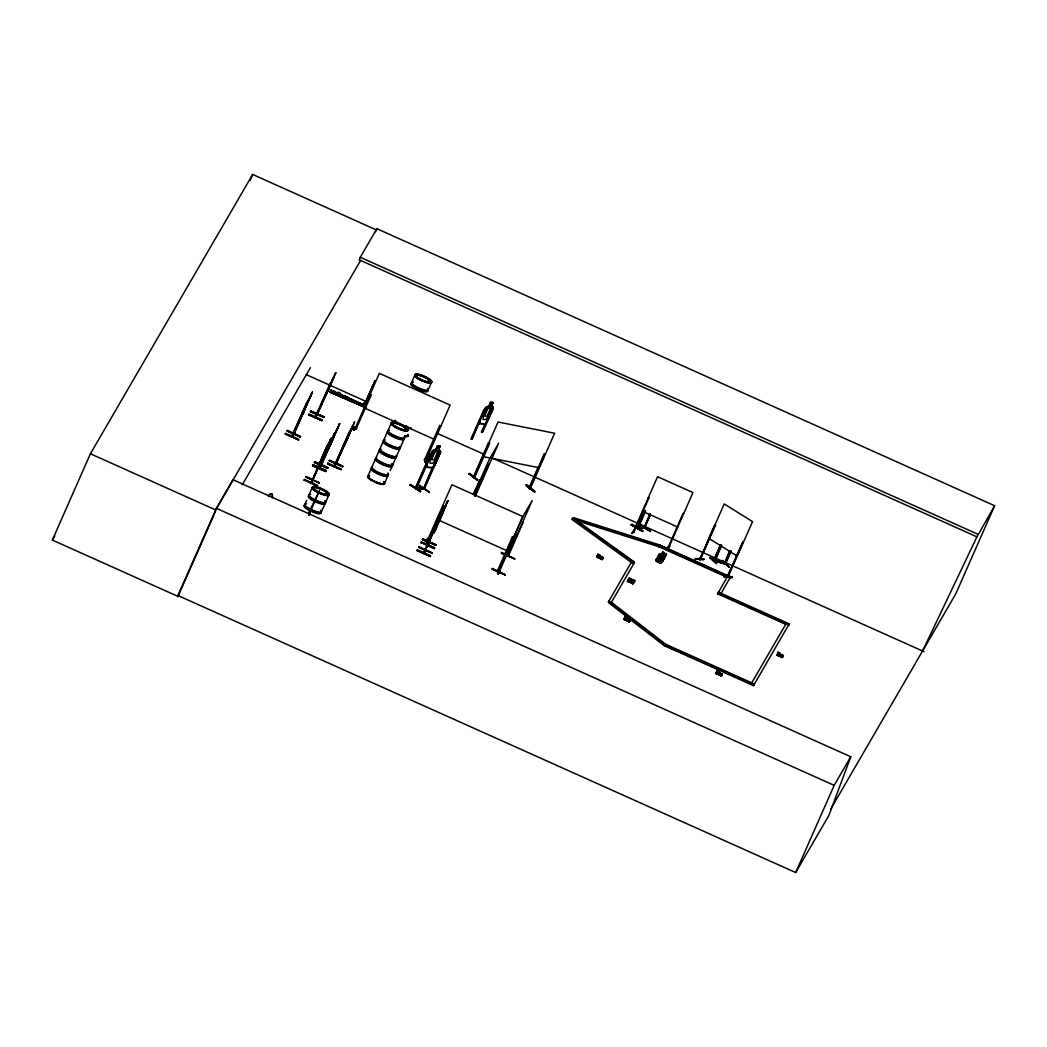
<?xml version="1.0" encoding="UTF-8"?>
<svg xmlns="http://www.w3.org/2000/svg" width="1047" height="1047" viewBox="0 0 1047 1047"><rect width="100%" height="100%" fill="white"/><g stroke="black" fill="none" stroke-linecap="round" stroke-linejoin="round"><path stroke-width="1.5" d="M426.888 459.083L425.749 462.434L425.017 462.107L426.836 458.952M499.969 570.851L498.307 573.939L499.929 570.811C498.163 569.241 501.016 571.623 499.131 572.107M498.32 573.861L497.561 573.612L499.524 569.882M659.217 557.855L663.523 559.582L662.803 561.061L659.178 559.687L659.728 558.483L663.131 560.341L659.191 557.724M364.932 404.391L375.363 380.715L373.308 384.982M722.875 560.459L722.509 561.14L729.052 567.081L722.823 560.42M662.529 553.3L663.497 552.41L662.738 552.07L663.078 553.025L666.062 553.876L665.198 555.499L663.576 555.08L665.526 554.36L662.332 553.326L663.641 553.614L663.327 554.334M526.196 485.428L534.821 491.92L526.353 484.774L526 485.481L528.984 487.771M534.821 491.92L526.327 484.761M627.611 618.698L625.177 617.9L629.784 619.968L624.562 617.625L630.399 620.243L628.409 618.856M720.873 675.76L715.834 673.457L716.593 672.344L721.841 674.072L717.247 672.004L717.732 672.462M719.08 671.925L716.92 670.918L719.08 671.925L718.7 672.763L716.488 671.821L722.469 674.347L716.606 671.637M662.411 560.053C658.602 558.012 664.492 561.663 663.746 559.033M659.126 558.902C656.548 558.758 662.437 557.056 663.275 559.831M418.957 485.729L429.545 492.509M628.684 619.863L630.085 620.963L623.776 619.353L624.169 618.502L629.221 620.766M624.405 619.968L624.169 618.502M716.475 674.072C714.879 669.884 728.686 678.652 717.614 672.802M639.128 524.73L650.501 531.47L639.403 524.73M639.324 524.154L650.436 530.777L650.095 531.47M669.714 546.01L668.614 548.811M438.444 450.498L440.277 450.642L440.617 452.225L435.578 463.638L432.751 467.773L426.103 467.224L427.084 462.839M426.234 467.093L426.98 462.866M724.066 576.897L732.377 577.512L723.961 576.989L724.288 576.269L732.403 576.675L732.39 577.473M480.298 419.297L479.277 423.655L480.324 419.389M363.309 404.574L364.304 402.323L366.738 403.409L366.437 402.244L365.848 403.108L366.345 402.127M310.069 397.611L312.359 392.272L311.6 393.292M333.443 378.255L335.734 372.902L334.975 373.923M337.422 429.061L339.568 423.655L319.584 468.533L319.793 466.713M441.834 514.077L442.174 513.161M352.381 427.385L352.734 426.469M336.427 393.345L330.643 390.832L330.996 390.086L364.081 404.914M293.88 434.086L293.121 434.125L293.867 434.426L310.71 395.818L310.344 397.127M322.136 459.123L329.687 442.004L328.169 444.347M337.566 428.511L338.063 427.268L337.71 428.576M352.59 426.404L353.166 425.658L352.551 426.744M441.978 513.527L442.632 512.349L442.017 513.436M345.667 442.659L344.358 445.093L346.073 441.127L344.201 445.027L353.022 425.592L344.384 445.106L347.774 438.261M352.695 426.81L353.271 425.697L351.609 428.812M364.12 405.189L375.075 380.585L364.395 405.32M365.927 403.069L366.358 402.284L365.874 403.056M386.932 454.882L386.997 454.738A9.096 2.133 23.8 0 0 396.381 455.969M305.475 407.427L304.258 410.345L306.575 405.542M328.85 388.071L327.632 390.976L329.949 386.173M324.308 453.56L323.091 456.466L325.395 451.663M332.828 438.876L331.611 441.795L333.928 436.992M437.24 523.893L436.023 526.811L438.34 522.008M347.84 437.227L346.622 440.133L347.12 439.203M287.074 430.867L300.293 436.965L287.009 431.011L287.323 430.291L300.594 436.285L300.293 436.965M310.684 410.961L323.981 416.876L310.684 410.961L310.383 411.641L323.785 417.36L310.383 411.641M305.842 477.131L319.23 482.889L305.842 477.131L306.156 476.411L319.243 482.85M314.689 461.74L327.947 467.734L327.646 468.415L314.362 462.46L314.689 461.74L327.96 467.695M366.254 402.218L366.018 402.899M418.852 547.332L432.189 553.182M432.123 553.287L418.879 547.267M330.433 439.413L331.192 438.392L330.237 440.407M332.514 439.884L337.605 428.419M443.274 510.53C441.716 513.043 445.512 506.617 443.378 509.758M445.551 506.172L445.93 505.269M303.355 412.884L301.824 415.227L303.656 411.379M301.968 415.293L303.695 411.314M326.729 393.515L325.198 395.871L326.926 391.892M325.342 395.936L333.155 378.739M320.657 461.361L322.371 457.382L320.657 461.361L322.044 458.939M330.564 444.268L329.19 446.676L331.022 442.816M329.373 460.641L342.591 466.713L329.308 460.785L329.622 460.065L342.893 466.046L342.591 466.713M342.722 466.478L329.308 460.785M435.46 527.78L433.602 531.693L441.559 514.574M514.692 558.889L501.657 552.384L501.343 553.104L514.718 558.862L501.343 553.104M435.774 528.277L436.494 526.746M445.642 505.609L446.179 504.366L445.786 505.675M305.174 408.395L303.303 413.002L305.227 408.278M435.696 528.46L435.539 529.18L435.932 527.884M439.439 519.979L437.515 523.88L439.465 519.94M435.539 529.18L436.076 527.95M422.726 538.904L436.049 544.754L422.726 538.904L422.425 539.585L435.853 545.225L422.425 539.585M442.056 514.103L439.897 518.946L441.14 516.079M440.565 517.48L441.834 514.587M440.892 517.218L437.201 525.633M442.305 513.567L444.046 509.601L442.449 513.632M446.977 502.887L447.894 500.846L447.226 501.906M177.925 595.521L795.694 872.544L828.949 815.325L850.766 756.759L232.997 479.735L216.389 508.319L177.61 596.24L52.35 540.069L90.408 453.77L252.68 174.456L376.449 229.96M250.05 180.411L252.68 174.456M215.603 511.185L177.859 596.751L178.435 595.743M232.277 481.345L232.997 479.735M360.273 257.287L359.16 259.8L976.93 536.836L994.65 505.727L376.881 228.704L360.273 257.287L978.042 534.31M375.559 231.688L376.881 228.704M293.422 433.877L291.629 436.821L306.928 402.31M291.668 436.795L307.085 402.035M308.629 399.391L293.121 434.086M309.389 398.096L292.322 437.07L291.864 436.56M309.729 397.533L311.797 393.24M292.322 437.07L292.872 435.513M293.684 434.426L309.781 398.109M308.97 399.509L312.215 392.206M308.564 414.782L321.966 420.488L308.577 414.756L308.97 413.905L322.254 419.86L321.835 420.737L308.721 414.455M298.474 440.08L298.879 439.217L285.595 433.275L285.19 434.152L298.552 439.936L285.347 433.824M317.463 414.154C314.99 419.376 314.1 419.219 316.613 414.52M330.459 382.678L314.964 417.413L315.697 417.701M335.59 372.837L316.6 414.848L317.346 414.782M315.592 417.727L332.907 378.792L331.912 380.558M364.88 407.152L330.171 391.591L336.087 393.881M331.035 390.099L334.674 391.735M334.019 392.769L334.883 391.29M323.667 417.596L323.981 416.876M337.121 392.821C342.29 390.256 339.241 398.828 340.969 394.012M304.01 480.272L304.428 479.395L317.699 485.35L317.293 486.227L304.127 480.063M312.948 464.711L312.543 465.601L325.813 471.556L312.556 465.562L325.918 471.386L326.232 470.666L312.948 464.724L326.232 470.679M343.337 396.957L344.201 395.465L347.656 397.559M346.793 399.038L347.853 397.101M325.918 448.168L311.09 483.164M327.292 445.786L312.516 480.547L329.229 443.156M327.449 445.525L311.155 483.191L310.566 482.628M311.155 483.191L311.26 481.398M331.048 438.327L327.803 445.629M331.192 438.392L327.358 446.061L328.221 444.216M312.621 480.508C314.689 478.558 311.339 479.003 313.367 479.081M334.281 433.759L319.047 468.31L320.696 465.352M334.438 433.484L319.021 468.245M335.982 430.841L319.61 468.48M339.568 423.655L321.115 465.85M321.22 465.863L321.193 464.043M304.873 504.327L306.64 500.374M309.101 494.812L312.451 487.156M308.485 513.135L319.44 490.807L308.656 515.255M309.297 515.019L310.187 511.787M349.318 432.11L333.98 466.582L334.804 466.596M334.242 466.36L349.462 431.835M336.179 463.86L335.472 463.939L350.928 429.165M352.276 427.281L334.608 466.897L334.818 465.064M352.093 427.333L354.148 423.04M353.886 423.682L354.553 421.98L336.074 464.214L336.846 462.722L336.205 462.368M365.94 404.783L363.505 403.697L362.445 406.066L363.44 404.234M353.205 429.872L355.862 426.482L353.925 430.225C352.067 430.212 354.449 425.553 355.574 427.215M353.925 430.225L354.122 429.519M355.299 427.542C359.042 429.362 353.768 425.802 354.985 428.93L379.328 373.334L450.145 405.097L425.71 460.628M370.141 394.209L371.345 394.745L355.901 429.335L356.608 428.105M321.429 511.747L324.923 503.816M325.643 502.233L329.02 494.59A9.096 2.133 23.8 0 0 317.516 487.405A9.096 2.133 23.8 0 0 315.644 490.624A9.096 2.133 23.8 0 0 329.033 494.59M367.837 476.28L371.201 468.637M371.907 467.041L375.402 459.123M376.122 457.526L379.485 449.883M379.812 449.137L383.176 441.494M383.883 439.897L387.377 431.966M388.097 430.382L391.46 422.726M411.68 382.404L415.031 374.747M384.393 483.714L387.756 476.058M390.217 470.509L391.958 466.543M392.677 464.947L396.041 457.303M396.368 456.571L399.732 448.914M400.425 447.318L403.933 439.387M428.223 389.824L431.6 382.181A9.096 2.133 23.8 0 0 420.122 374.957A9.096 2.133 23.8 0 0 418.25 378.176A9.096 2.133 23.8 0 0 431.626 382.142M420.462 491.567L410.228 484.944M409.73 485.088L410.516 484.421L420.763 491.03L420.043 491.632M439.701 425.527L440.892 426.064L439.701 425.527L424.467 460.052C424.048 457.12 427.739 460.484 425.226 458.73M426.417 459.28L425.802 460.654L424.598 460.13M425.749 462.434L427.372 459.306M427.398 459.424L426.98 458.364L425.017 462.107M416.34 488.661L431.6 454.11L430.461 453.822L415.149 488.334L423.773 489.041L438.915 454.516M435.617 450.262L433.576 450.027L432.005 451.479L415.502 488.556L416.942 487.431M415.738 488.609L432.005 451.479L433.576 450.027M416.104 488.412C418.434 487.143 414.573 486.58 416.287 487.352M416.457 488.635L416.431 487.104M435.5 450.184L437.371 445.943L440.316 446.244L437.41 446.087M437.489 446.009L435.644 450.406L433.602 451.715L430.108 459.633L430.029 463.154L432.673 463.363L435.578 460.091L439.086 452.16L438.287 450.629L440.211 446.179M438.183 450.55L440.054 446.31M432.424 467.394L423.354 489.263L424.048 487.693L424.702 488.059L423.721 487.928M423.498 487.68L424.598 488.007L424.009 489.289L415.594 488.569M440.617 452.225L424.153 489.315M429.074 492.47L429.388 491.75L419.153 485.127M418.787 547.476L419.101 546.756L432.359 552.751L432.058 553.431M420.894 542.856L421.3 541.966L434.61 547.856L434.204 548.746L420.999 542.634M425.736 541.404L426.77 540.998L426.482 541.731L425.736 541.404L427.49 538.328L428.118 538.721L426.482 541.731M470.98 439.033L483.675 410.267L484.408 410.306L472.092 439.308M471.359 439.269L485.219 407.924C487.326 405.503 490.428 407.453 490.559 402.362L493.072 402.637M471.726 439.073L485.402 408.055L486.842 406.668M427.307 540.317L428.747 540.933L443.889 506.251L442.698 505.714M424.192 551.769L424.506 552.306C428.419 546.573 420.567 555.447 424.768 552.07M428.747 540.933C430.605 539.009 426.888 538.119 427.398 540.37L451.938 484.748L522.754 516.498L498.359 572.159L522.99 516.38L532.216 500.505L507.573 556.297C510.177 553.863 506.604 556.428 508.201 556.206M423.433 553.261L438.863 518.501M440.394 515.857L425.003 550.683L425.632 550.879M488.569 406.537L490.441 402.297L493.229 402.493L491.2 406.877L491.907 408.369L488.412 416.287L485.586 419.625L483.086 419.507L483.256 416.039L486.75 408.108L488.713 406.76M444.059 507.939L423.917 553.536L424.689 552.005M440.735 515.975L443.993 508.672M447.736 500.78L424.899 550.552M428.694 544.257C427.202 543.236 429.048 546.495 427.569 545.186M434.296 531.68L433.968 532.766L447.894 500.846M433.968 532.766L442.475 513.58M491.082 406.812L492.954 402.558M481.384 432.202L485.193 423.577M481.764 432.437L491.645 410.66M482.117 432.241L491.004 412.099M482.497 432.463L493.359 408.369L485.546 423.956L479.16 423.577M417.125 550.29L430.238 556.572L430.644 555.682L417.36 549.74L416.955 550.617L430.33 556.402M435.735 545.474L436.049 544.754M468.624 474.069L469.514 473.493L477.746 479.827L477.432 480.547L469.082 474.095M475.024 476.817L473.715 475.979L473.349 477.275M475.05 476.477C473.192 475.076 473.231 478.099 474.448 477.707L489.734 443.182L488.504 442.763L473.27 477.288L474.226 477.471M474.998 476.45L473.519 477.524L498.032 422.02L554.635 433.249L530.135 488.779C531.955 484.486 527.099 490.428 529.913 487.339L530.685 487.522M474.082 477.419L483.714 455.969M473.309 494.38L479.84 479.657M473.768 494.59L489.407 459.162L498.621 443.274L475.194 496.343M474.736 496.134L488.91 464.043M538.407 466.831L528.8 488.308M544.139 453.809L529.35 488.609M530.266 487.208L544.453 455.445M497.796 570.222C494.734 572.356 501.12 570.183 497.495 570.131M512.31 536.941L513.501 537.464L512.31 536.941L497.155 571.636M496.88 571.492L498.228 572.094L498.778 570.837M514.352 537.281L499.249 571.898M523.421 521.681L508.109 556.52M505.413 574.882L491.998 569.175L492.404 568.325L505.439 574.816M572.369 518.344L571.884 519.43L631.354 562.435L633.945 563.6L634.417 562.514L572.369 518.344L574.306 518.671L633.775 561.676L633.304 562.763L631.354 562.435L631.838 561.362L633.775 561.676M573.638 518.919L574.109 517.846L658.576 544.623L730.23 577.407M574.476 519.953L574.109 517.846M599.709 555.957L600.023 555.237L597.863 554.229L597.431 555.132L603.412 557.658L597.667 554.962M602.562 557.75L602.653 558.876L597.955 556.271L597.628 557.567L596.999 556.009L601.973 558.483M596.829 557.2L598.099 556.899L601.645 559.203L602.967 558.156L602.208 559.648L601.737 558.575M602.208 559.648L602.522 558.928M631.092 524.822L631.825 524.102L642.923 530.764L642.609 531.47L631.105 524.796L642.609 531.47M631.537 524.639L642.636 531.3L631.446 524.73M632.414 532.988L631.773 533.551L633.854 530.515M668.549 548.078L667.764 547.869L668.47 548.209L692.957 492.574L657.555 476.699L633.069 532.36L633.723 530.934M633.016 532.164L633.697 532.596L633.71 530.947M633.697 532.596L648.904 497.94L648.25 497.783L648.904 497.94M644.939 511.001L637.257 528.264L638.12 528.316L636.825 528.002L644.559 510.779M637.518 528.329L644.599 512.205M637.427 527.963L638.644 527.007L638.042 528.329M638.029 528.29L645.619 511.001M609.302 601.803L663.733 643.892L665.8 644.311L664.989 645.96L753.5 685.654L754.311 684.005L665.8 644.311L611.356 602.208L609.302 601.803L608.817 602.876L663.261 644.978L690.405 656.626M649.938 513.645L644.075 528.316L650.357 515.32M615.95 607.208L610.885 603.281L611.356 602.208L608.778 601.057L608.307 602.13L631.838 561.362M650.318 513.881L644.114 528.29M644.167 528.329L649.978 515.085M633.972 582.145L631.328 581.648L631.014 582.368L632.964 583.873L627.362 581.334L628.252 579.645L633.867 582.158M630.176 581.111C623.515 577.97 635.398 586.608 634.757 580.614L629.142 578.101L628.265 579.789L630.176 581.111L629.849 581.831L627.362 581.334M633.867 582.328L628.265 579.789L630.752 580.287L631.066 579.567L629.142 578.101M630.399 582.211L630.791 581.281M631.289 580.666L631.681 579.737M631.904 580.823L632.218 580.103L634.757 580.614M632.964 583.873L633.749 582.354M626.695 618.541L627.022 617.822L624.85 616.814L624.536 617.534M624.915 620.19L625.373 619.248M658.576 544.623L658.943 546.743L726.801 577.172M576.02 520.438L658.943 546.743L659.754 545.081L730.557 576.832L729.746 578.494M658.943 546.743L659.754 545.081M629.613 621.525L629.456 620.609L624.863 618.62L629.928 620.806L628.684 621.879L629.129 620.936L624.797 618.28M657.215 561.022C652.098 560.197 666.834 566.008 658.825 561.388C661.835 561.676 661.416 563.064 658.524 561.755C654.506 558.732 659.073 562.082 658.419 560.197L656.26 559.177L655.841 560.08L657.49 560.917M629.352 620.544L628.907 621.486L623.776 619.353M656.705 558.666L657.66 558.234C652.818 559.661 669.753 563.94 658.72 559.975M661.926 558.941L663.693 559.36L657.791 556.729L658.197 555.852L664.151 558.614L663.222 558.627M629.26 622.14L629.928 620.806M658.668 555.211L664.623 557.685L658.668 555.211L659.073 554.334L664.989 557.056M663.275 558.823L658.471 556.52L658.877 555.643L660.081 556.179M659.113 554.923L660.264 554.347L659.846 555.25L659.217 554.74M658.131 559.726L657.28 559.294L657.66 558.247M658.602 558.745L657.987 559.988L659.191 559.006M659.767 556.899L660.251 555.892L659.531 557.135M665.395 556.179L664.766 557.449L660.552 555.551L660.958 554.674L665.172 556.559M661.194 554.282L660.958 554.674M660.67 556.454L660.526 556.873M658.262 562.121C662.358 559.438 663.117 565.158 657.608 561.192M663.261 553.758C670.97 555.106 659.649 555.512 662.738 552.07M660.094 559.464L660.421 558.745M662.764 553.536L663.484 552.423M660.984 558.993L660.67 559.713L662.188 560.629L660.644 559.883M662.149 553.366L664.269 553.706L663.104 554.046M661.835 560.237L662.149 559.517M662.358 559.268L662.672 558.548L657.791 556.729M669.02 546.953L668.431 546.508L667.816 547.764M667.881 547.974L683.05 513.383L683.652 513.658M662.254 561.768L662.659 560.891L659.047 559.268M663.091 552.816L666.651 554.243L665.316 554.046C667.502 555.394 664.178 555.407 665.84 553.641M668.47 546.547L668.418 548.196M662.424 560.498L664.06 558.47L658.197 555.852M664.112 558.483L665.081 556.729M664.374 555.604L665.787 555.813L666.036 554.517M661.128 555.028L661.573 553.876L665.735 555.591L664.858 557.279L659.073 554.334M665.787 555.119L666.114 554.4M695.496 559.203L695.81 558.483L703.898 558.849L703.597 559.569L695.195 559.006L703.597 559.569M699.409 559.386L700.443 558.208M714.682 524.9L699.88 559.713L715.454 525.214L714.682 524.9L715.454 525.214M699.749 559.425L724.223 503.934L752.571 521.655L728.424 575.915M700.247 558.13L700.286 559.765L715.166 525.201M663.261 644.978L663.733 643.892M664.989 645.96L665.8 644.311M709.814 557.593L710.795 557.096L716.672 562.854L716.357 563.574L709.814 557.593L716.344 563.378M715.206 559.7L713.871 559.32L713.308 560.59L725.335 563.914M714.473 560.878L715.022 559.622L713.517 560.799L720.415 544.806M713.792 560.891L720.624 545.003M721.501 545.107L714.852 561.166M714.669 561.153L721.71 545.304M725.898 562.658C723.791 560.695 723.922 566.152 725.048 562.592L725.911 562.854M729.838 550.643L724.485 563.849M724.21 563.744L730.047 550.84M731.133 551.141L725.545 564.124L713.635 560.826M730.924 550.944L725.034 563.783M785.472 624.221L717.614 593.793L718.085 592.707L788.901 624.47L788.417 625.543M727.168 577.329L742.559 542.32L743.331 542.621L742.559 542.32M727.613 576.845L742.847 542.333M728.673 575.876L727.809 575.549L743.043 542.608M721.003 593.296L720.532 594.369L730.557 576.832M716.488 671.821L716.92 670.918M716.986 674.294L717.431 673.352L721.2 675.04M720.742 675.982L721.527 674.7M785.839 624.392L786.31 623.305L751.733 682.84M788.757 624.967L789.229 623.881L718.425 592.131L717.941 593.217L728.267 597.837M777.973 652.294L777.555 653.197L783.522 655.723L777.672 653.223L779.753 654.139L780.133 653.315L777.973 652.294L780.133 653.315M781.298 657.254L781.965 657.019L779.112 655.972C780.355 654.414 776.795 653.564 777.751 655.631L776.953 655.278C776.429 652.229 784.268 656.247 781.284 657.267L782.646 657.333L777.267 654.558M779.544 655.841L779.806 655.108M779.74 656.247L780.97 655.527M782.083 657.621L782.973 656.613L781.415 655.501M795.694 872.544L834.158 785.355L850.766 756.759M994.65 505.727L955.793 593.819L830.768 809.03M364.696 404.194L373.164 385.165M421.26 542.045L434.597 547.856M436.625 526.89L438.876 521.812M439.046 521.419L443.09 512.062L438.772 521.55M436.219 527.335L437.07 525.398M328.732 389.078L326.533 393.567L328.653 388.803M444.635 508.148L445.394 506.054L445.014 506.866M332.724 439.897L330.656 444.452M327.737 463.638L341.021 469.58M435.081 529.468L437.005 524.73L433.602 531.693M492.155 568.874L505.308 575.065M442.894 512.114L444.19 509.667M433.824 532.701L434.57 531.038M435.395 529.115L436.835 525.908M343.495 396.8L330.538 391.002L330.996 390.086M351.347 429.296L352.237 427.398M365.835 408.343L366.175 407.689L329.975 392.036L330.329 391.29L329.87 392.219L366.123 407.846M445.786 505.204L446.179 504.366M429.349 542.726L428.681 542.425M429.335 541.181L429.872 541.718L429.401 541.168M444.87 507.638L446.323 504.432M429.087 541.875L427.372 545.461M437.515 523.88L438.824 521.432M439.871 518.959L440.316 518.016M429.545 542.071L427.87 545.736M429.78 541.692L429.152 542.974M922.577 650.998L976.93 536.836M336.323 430.958L337.239 429.048M329.857 392.245L330.237 391.526M330.708 390.649L343.652 396.512M330.643 390.845L343.835 396.132M353.965 423.08L354.553 421.98M348.167 436.756L348.612 435.814M344.201 445.027L345.523 442.593M335.105 465.575L334.739 465.09M336.846 462.722L335.995 462.604L336.715 462.63M334.045 466.596L335.93 463.088L334.647 466.844M354.985 428.904L355.915 429.322M426.338 541.561L428.354 537.988M429.362 539.571L427.857 539.048M499.17 571.871L498.49 571.898M499.157 570.327L499.956 570.929M497.561 573.612L499.589 569.934M508.292 554.74L508.829 554.949M634.102 529.991L632.179 533.512M667.816 549.596L669.7 545.945M644.73 527.073L644.455 527.007M52.35 540.069L54.81 535.842M360.613 260.454L215.669 509.941L90.408 453.77M242.302 484.709L310.422 367.628M312.359 392.272L311.404 394.287M309.336 398.226L310.854 395.884M305.75 406.943L306.287 406.04M301.824 415.227L303.211 412.819M292.218 435.539C295.948 429.335 292.493 438.052 292.414 435.303M293.801 432.921L294.416 433.157M292.165 437.031L293.854 434.125M334.909 374.538L335.734 372.902M332.71 378.857L334.229 376.514L317.162 415.018M329.124 387.573L329.661 386.67M325.198 395.871L326.585 393.45M316.259 416.444L315.631 415.908M315.631 416.209L316.992 413.945M330.171 391.591L331.232 389.641M337.317 392.376L336.257 394.313L363.414 406.131M314.362 462.46L327.646 468.415M338.888 425.344L339.712 423.721M329.543 441.939L329.321 442.645M338.207 427.333L335.891 431.364M328.614 444.229L322.345 457.434M336.611 430.461L337.134 429.558M324.583 453.063L325.12 452.16M333.116 438.392L333.64 437.476M320.801 461.426L322.188 459.005M329.334 446.742L330.708 444.334M311.103 481.751L312.909 479.644L310.697 482.68M320.238 467.25L319.715 466.74M321.311 464.096L321.795 464.279M321.442 464.973L319.597 467.054L320.984 464.763M441.101 514.679L441.69 513.959M442.03 513.095L442.475 512.284M441.258 514.744L442.632 512.349M437.528 523.408L438.052 522.492M425.645 550.552L424.022 553.497M426.312 549.413L426.011 549.623M474.173 493.674L483.4 477.798M507.769 550.892L516.982 535.017M597.863 554.229L600.023 555.237M601.645 559.203L602.326 557.868M610.885 603.281L634.417 562.514M634.443 581.334L628.58 579.07L631.367 580.444M656.26 559.177L658.419 560.197M659.531 554.02L660.264 554.347M624.85 616.814L627.022 617.822M658.969 558.287L660.526 556.716M663.576 555.08L664.269 553.706M662.659 560.891L658.943 559.425M662.869 560.708L660.081 559.255M717.614 593.793L727.639 576.256M715.834 673.457L720.977 675.59M721.318 676.244L721.985 674.909M753.5 685.654L789.229 623.881M779.112 655.972L777.751 655.631M432.751 467.773L435.578 463.638M695.496 559.046L703.846 558.889M469.449 473.506L477.681 479.827M656.927 557.999L658.445 559.006M710.468 557.606L716.357 563.574M415.62 375.454L416.497 376.148M416.693 375.886L416.025 375.179L416.811 376.03M429.008 381.815L428.118 381.082L428.681 381.605M428.511 381.435L428.917 381.069M428.917 381.697L430.121 382.142L429.99 381.317M429.793 382.103L430.487 381.906M392.193 423.799L392.782 423.538M391.918 423.498L393.109 423.996M393.175 423.551L392.442 423.184L393.227 423.459M392.363 423.891L393.371 424.153L392.546 423.983M392.926 424.127L392.546 423.721M406.995 430.095L405.084 428.825L406.367 429.833M313.537 487.941L314.309 488.452L313.289 487.797M314.165 487.967L313.433 487.588L314.218 487.876M313.053 488.138L314.362 488.583M406.995 430.003L406.04 430.042M326.232 494.119L325.682 493.399M326.337 494.105L327.528 494.55L327.397 493.726M325.839 493.386L328.012 494.603L327.214 494.524M319.06 467.97L319.78 468.245M294.312 433.144L293.971 432.62M699.933 558.13L700.796 558.457M637.505 526.772L638.474 527.361C653.708 527.138 634.718 527.426 638.068 526.72M644.638 528.29L637.466 528.303M634.22 531.339L633.644 531.078M404.836 428.956L406.236 430.238M405.425 429.793L405.241 429.126M424.388 459.882L425.867 460.549M491.344 406.746L493.072 406.825L486.724 406.602M484.774 410.542L483.675 410.267M479.29 423.446L485.546 423.813M433.55 450.171L440.277 450.642M431.6 454.11L430.461 453.822M439.269 454.738L438.484 454.673L423.407 489.237M432.751 467.629L426.103 467.224M528.984 488.321L529.978 488.543M429.021 381.265L428.027 381.134L430.108 382.325M429.61 381.553L430.409 381.697L428.825 381.173M346.662 397.376L344.28 396.015L363.976 405.163M346.505 397.729L344.123 396.368L364.199 405.804L346.465 397.925M406.76 430.147L404.901 429.218M314.218 488.439L313.537 488.412M325.696 493.477L326.677 493.687M327.017 493.962L327.816 494.105M544.427 454.032L545.094 453.992M529.206 488.543L530.162 488.74M482.811 456.531L539.401 467.76M721.304 674.831L720.087 674.425M317.333 413.29L317.176 413.552M423.629 553.025L424.218 553.326M598.151 555.774L597.235 555.878L603.02 558.116M778.274 653.852C775.055 653.891 785.525 658.21 782.292 655.605M405.372 428.838L406.275 429.178M405.137 428.969L405.673 429.257M662.358 553.784L661.442 553.771L661.94 555.486L665.329 556.467M529.874 488.517L534.245 491.815M722.509 561.14L723.15 561.218M724.603 562.854L715.245 560.263M633.54 582.878L627.938 580.365M631.066 579.567L628.697 578.886L630.752 580.287M631.014 582.368L633.435 583.074L631.328 581.648M778.405 654.1L782.502 655.985M574.96 518.867L659.414 545.657M579.776 520.869L590.534 524.272M599.748 527.204L610.493 530.607M622.782 534.507L633.527 537.909M642.74 540.841L656.561 545.225M326.612 493.883L325.931 493.844M778.039 654.885L776.953 655.278M601.724 557.174C605.663 557.802 591.581 552.541 602.182 557.528M601.41 557.894L597.876 556.114L601.685 557.488M781.52 655.959L780.159 655.37M779.217 654.179L781.219 655.056M429.218 381.173L430.605 382.286M405.634 429.152L406.524 429.741M326.638 493.582L327.92 494.485M326.559 493.7L327.515 494.158M663.929 555.433L662.162 554.57M663.248 554.674L661.966 554.478M661.678 558.64L662.672 558.548M626.708 618.947L627.389 619.248M662.672 557.344L663.85 557.671L662.358 558.064M354.854 428.838L355.98 429.191M347.669 438.209L345.719 442.816M642.335 511.211L677.736 527.099M306.261 374.63L365.953 401.394M437.581 433.51L483.845 454.254M492.797 458.272L924.03 651.653M363.44 403.815L365.874 404.901M330.826 390.374L343.796 396.276M346.649 397.467L363.911 405.215M340.707 395.347L343.625 396.564M346.361 398.096L365.141 406.589M330.041 391.853L364.683 407.204M364.107 407.859L434.924 439.609M659.27 546.154L662.228 547.489M666.651 549.466L669.596 550.787M672.554 552.109L702.053 565.341M705.011 566.663L709.434 568.652M712.379 569.974L725.663 575.929M662.411 552.79L663.17 553.13M664.95 554.897L665.722 555.237M661.102 554.439L665.421 556.31M660.866 554.831L665.081 556.886M660.578 556.611L664.426 557.763M658.772 558.653L659.492 558.98M658.301 559.268L659.165 559.7M731.225 599.159L735.648 601.148M738.593 602.47L763.682 613.712M771.05 617.023L784.334 622.978M597.143 556.494L597.942 556.847M781.612 656.548L782.397 656.901M441.167 514.561L440.46 516.446M436.717 519.26L507.533 551.01M625.059 619.968L628.815 621.656M665.46 644.887L753.971 684.581M697.773 659.937L722.849 671.192M725.807 672.514L734.654 676.48M737.612 677.802L753.84 685.078M216.389 508.319L834.158 785.355M719.093 673.993L717.719 673.339M658.301 558.941L657.608 558.575M416.13 375.742L416.798 375.952M326.625 494.315L325.944 494.079M779.177 654.912L778.065 654.283M656.914 560.878L655.959 559.975L658.812 561.022M327.462 493.726L326.18 493.477M699.475 559.451L700.299 559.726M708.989 538.446L737.35 556.166M488.321 419.782L485.546 423.956M632.218 580.103L634.286 581.425M627.834 580.548L629.849 581.831M410.123 485.036L420.449 491.75M721.619 674.451L722.05 675.145L716.292 672.567M575.156 520.699L580.431 524.521M591.005 532.164L596.293 535.999M602.902 540.775L610.833 546.508M621.408 554.151L626.695 557.972M526.366 484.84L534.611 491.122M629.875 617.979L634.94 621.892M647.596 631.681L650.135 633.631M661.521 642.452L665.316 645.384M601.41 559.294L597.628 557.554M722.705 561.087L729.052 567.081M440.172 450.576L440.499 452.278M492.967 406.76L493.242 408.435M492.862 406.903L493.124 408.356M399.169 447.501A9.083 2.133 23.8 0 1 391.473 447.54A9.083 2.133 23.8 0 1 383.739 441.14M399.522 446.977A9.201 2.159 23.8 0 1 391.722 447.017A9.201 2.159 23.8 0 1 383.883 440.525M396.237 456.296A9.096 2.133 23.8 0 1 386.867 455.052A9.096 2.133 23.8 0 1 380.166 449.202M380.205 449.111A9.096 2.133 23.8 0 0 386.867 455.052A9.096 2.133 23.8 0 0 396.198 456.387M387.01 454.712A9.096 2.133 23.8 0 1 380.349 448.783M403.723 437.45A9.201 2.159 23.8 0 1 395.923 437.489A9.201 2.159 23.8 0 1 388.084 431.011M400.438 446.716A9.083 2.133 23.8 0 1 391.081 445.472A9.083 2.133 23.8 0 1 384.445 439.544M403.37 437.973A9.083 2.133 23.8 0 1 395.674 438.012A9.083 2.133 23.8 0 1 387.94 431.613M399.745 446.48A9.201 2.159 23.8 0 1 390.832 446.048A9.201 2.159 23.8 0 1 385.191 439.962M403.946 436.965A9.201 2.159 23.8 0 1 395.033 436.52A9.201 2.159 23.8 0 1 389.392 430.435M404.639 437.201A9.083 2.133 23.8 0 1 395.282 435.945A9.083 2.133 23.8 0 1 388.646 430.016M387.194 474.644A9.083 2.133 23.8 0 1 379.498 474.684A9.083 2.133 23.8 0 1 371.764 468.284M388.123 474.958A9.201 2.159 23.8 0 1 378.634 473.689A9.201 2.159 23.8 0 1 371.907 467.682M383.647 482.615A9.043 2.12 23.8 0 1 374.891 482.183A9.043 2.12 23.8 0 1 369.369 476.202M383.896 482.052A9.043 2.12 23.8 0 1 375.14 481.62A9.043 2.12 23.8 0 1 369.604 475.652M395.792 457.173A9.043 2.12 23.8 0 1 387.56 456.387A9.043 2.12 23.8 0 1 379.302 450.38A9.017 2.12 23.8 0 0 387.573 456.374A9.017 2.12 23.8 0 0 395.779 457.146M383.843 482.301A9.096 2.133 23.8 0 1 375.035 481.869A9.096 2.133 23.8 0 1 369.473 475.848M396.054 456.701A9.096 2.133 23.8 0 1 385.61 454.948A9.096 2.133 23.8 0 1 381.121 449.438M392.324 465.431A9.201 2.159 23.8 0 1 382.836 464.161A9.201 2.159 23.8 0 1 376.109 458.154M387.9 473.048A9.083 2.133 23.8 0 1 380.205 473.087A9.083 2.133 23.8 0 1 372.47 466.687M391.395 465.117A9.083 2.133 23.8 0 1 383.699 465.156A9.083 2.133 23.8 0 1 375.965 458.769M387.77 473.637A9.201 2.159 23.8 0 1 379.956 473.676A9.201 2.159 23.8 0 1 372.117 467.184M391.971 464.109A9.201 2.159 23.8 0 1 384.157 464.148A9.201 2.159 23.8 0 1 376.318 457.67M392.102 463.52A9.083 2.133 23.8 0 1 384.406 463.559A9.083 2.133 23.8 0 1 376.671 457.173M383.869 482.065A9.017 2.12 23.8 0 1 376.213 482.104A9.017 2.12 23.8 0 1 368.531 475.757M320.735 512.742A9.083 2.133 23.8 0 1 311.378 511.499A9.083 2.133 23.8 0 1 304.729 505.57M321.089 512.232A9.201 2.159 23.8 0 1 311.6 510.962A9.201 2.159 23.8 0 1 304.873 504.955M325.29 502.704A9.201 2.159 23.8 0 1 315.801 501.448A9.201 2.159 23.8 0 1 309.074 495.44M320.853 510.321A9.057 2.133 23.8 0 1 312.085 509.889A9.057 2.133 23.8 0 1 306.535 503.908M324.923 503.214A9.057 2.133 23.8 0 1 315.579 501.971A9.057 2.133 23.8 0 1 308.957 496.056M320.735 510.91A9.201 2.159 23.8 0 1 312.922 510.949A9.201 2.159 23.8 0 1 305.083 504.471M324.936 501.382A9.201 2.159 23.8 0 1 317.123 501.421A9.201 2.159 23.8 0 1 309.284 494.943M325.067 500.806A9.083 2.133 23.8 0 1 316.286 500.374A9.083 2.133 23.8 0 1 310.723 494.367M268.438 496.514A4.855 1.989 -72.5 0 1 271.356 493.661A4.855 1.989 -72.5 0 1 272.102 497.665M269.236 495.532A4.855 1.989 -72.5 0 1 271.854 493.857A4.855 1.989 -72.5 0 1 272.364 497.744M427.883 390.295A9.201 2.159 23.8 0 1 418.394 389.026A9.201 2.159 23.8 0 1 411.654 383.019M427.516 390.806A9.083 2.133 23.8 0 1 418.159 389.563A9.083 2.133 23.8 0 1 411.523 383.634M427.516 388.974A9.201 2.159 23.8 0 1 418.604 388.542A9.201 2.159 23.8 0 1 412.976 382.456M427.66 388.398A9.083 2.133 23.8 0 1 418.865 387.966A9.083 2.133 23.8 0 1 413.316 381.959M411.144 427.948A9.201 2.159 23.8 0 1 404.43 426.613M396.604 422.491A9.201 2.159 23.8 0 1 394.915 420.672M410.79 428.445A9.083 2.133 23.8 0 1 408.16 428.315M406.275 427.843A9.083 2.133 23.8 0 1 404.168 427.124M396.447 423.067A9.083 2.133 23.8 0 1 395.347 420.305M406.982 426.247A9.083 2.133 23.8 0 1 404.875 425.527M408.696 427.32A9.201 2.159 23.8 0 1 404.639 426.129M396.813 421.993A9.201 2.159 23.8 0 1 395.714 421.012M408.029 434.924A9.043 2.12 23.8 0 1 404.849 435.748M407.977 435.146A9.096 2.133 23.8 0 1 404.796 435.984M408.016 434.898A9.017 2.12 23.8 0 1 404.849 435.722M327.986 463.075L327.567 463.965L340.956 469.737L341.27 469.017L327.973 463.088M435.029 451.833L431.521 459.751L434.165 459.973L437.659 452.042L435.029 451.833M437.685 446.912L437.057 448.325L438.758 448.469L439.374 447.056L437.685 446.912M488.085 408.173L484.591 416.104L487.077 416.222L490.572 408.304L488.085 408.173M490.716 403.239L490.088 404.652L491.684 404.731L492.312 403.317L490.716 403.239M445.067 506.748L444.242 508.606L445.211 506.813M660.945 563.077L658.511 562.108L660.945 563.077M778.379 653.341L782.907 655.448L778.379 653.341M656.299 560.891L658.249 561.768L656.299 560.891M423.21 488.059L416.497 487.509L423.21 488.059M394.798 425.88A9.096 2.133 23.8 0 0 408.173 429.846A9.096 2.133 23.8 0 0 396.669 422.661A9.096 2.133 23.8 0 0 394.798 425.88M387.115 454.477A9.043 2.12 23.8 0 0 396.433 455.72A9.017 2.12 23.8 0 1 387.102 454.49A9.017 2.12 23.8 0 1 380.506 448.6A9.043 2.12 23.8 0 0 387.115 454.477M394.47 426.679A9.043 2.12 23.8 0 0 407.767 430.631A9.017 2.12 23.8 0 0 396.342 423.472A9.043 2.12 23.8 0 0 394.47 426.679A9.017 2.12 23.8 0 0 407.754 430.605A9.043 2.12 23.8 0 0 396.329 423.485A9.017 2.12 23.8 0 0 394.483 426.666M394.667 426.155A9.096 2.133 23.8 0 0 408.055 430.134A9.096 2.133 23.8 0 0 396.538 422.936A9.096 2.133 23.8 0 0 394.667 426.155M315.828 490.284A9.043 2.12 23.8 0 0 329.124 494.236A9.043 2.12 23.8 0 0 317.686 487.091A9.043 2.12 23.8 0 0 315.828 490.284M315.461 491.108A9.043 2.12 23.8 0 0 328.758 495.061A9.017 2.12 23.8 0 0 317.333 487.902A9.043 2.12 23.8 0 0 315.461 491.108A9.017 2.12 23.8 0 0 328.758 495.035A9.043 2.12 23.8 0 0 317.32 487.902A9.017 2.12 23.8 0 0 315.474 491.095M418.368 377.888A9.096 2.133 23.8 0 0 431.757 381.867A9.096 2.133 23.8 0 0 420.253 374.669A9.096 2.133 23.8 0 0 418.368 377.888M418.067 378.674A9.043 2.12 23.8 0 0 431.364 382.613A9.043 2.12 23.8 0 0 419.926 375.467A9.043 2.12 23.8 0 0 418.067 378.674M418.067 378.687A9.017 2.12 23.8 0 0 431.338 382.626A9.017 2.12 23.8 0 0 419.926 375.493A9.017 2.12 23.8 0 0 418.067 378.687M404.652 436.259A9.083 2.133 23.8 0 0 407.846 435.434A9.096 2.133 23.8 0 1 404.652 436.298"/></g></svg>
